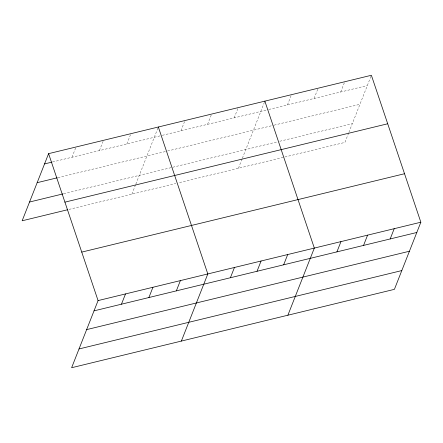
<?xml version="1.0" encoding="UTF-8"?>
<svg xmlns="http://www.w3.org/2000/svg" width="443" height="443" viewBox="0 0 443 443"><rect width="100%" height="100%" fill="white"/><g stroke="black" fill="none" stroke-linecap="round" stroke-linejoin="round"><path stroke-width="0.33" stroke-dasharray="2.21 1.66" d="M71.987 157.254L76.03 146.993M99.426 150.592L103.468 140.331M126.859 143.931L130.901 133.67M131.898 194.134L135.591 184.753M135.84 184.127L158.339 127.008M180.927 130.801L184.969 120.54M207.557 124.339L211.599 114.072M234.186 117.871L238.229 107.61M238.417 168.268L242.111 158.887M242.36 158.262L264.604 101.785M287.446 104.941L291.488 94.675M314.076 98.473L318.118 88.212M340.706 92.006L344.748 81.745M348.63 133.022L344.931 142.408L178.496 182.821M348.874 132.396L371.378 75.277M52.579 161.966L161.617 135.492M162.288 135.331L268.137 109.626M268.801 109.465L367.336 85.538M57.9 177.649L166.878 151.185M167.543 151.024L273.397 125.319M274.062 125.159L359.943 104.304M63.67 193.729L277.096 141.91M279.76 141.262L352.323 123.641M68.992 209.406L175.838 183.468"/><path stroke-width="0.66" d="M48.592 153.655L98.069 300.592L71.622 367.723L394.408 289.345L420.85 222.214L371.378 75.277L48.592 153.655L22.15 220.786L67.657 209.733M121.46 304.191L125.502 293.93M148.898 297.53L152.94 287.269M176.336 290.868L180.379 280.607M181.37 341.071L207.811 273.946L158.339 127.008M230.399 277.744L234.441 267.478M257.029 271.277L261.071 261.016M283.658 264.809L287.701 254.548M287.889 315.211L314.331 248.08L264.859 101.142M336.918 251.879L340.96 241.618M363.548 245.411L367.59 235.15M390.178 238.943L394.22 228.682M44.549 163.916L51.909 162.132M37.157 182.682L57.236 177.809M29.543 202.019L63 193.896M64.916 202.146L387.703 123.769M81.739 252.106L404.525 173.728M98.069 300.592L420.85 222.214M94.027 310.859L416.808 232.481M86.634 329.62L409.415 251.242M79.015 348.957L401.801 270.579"/></g></svg>
